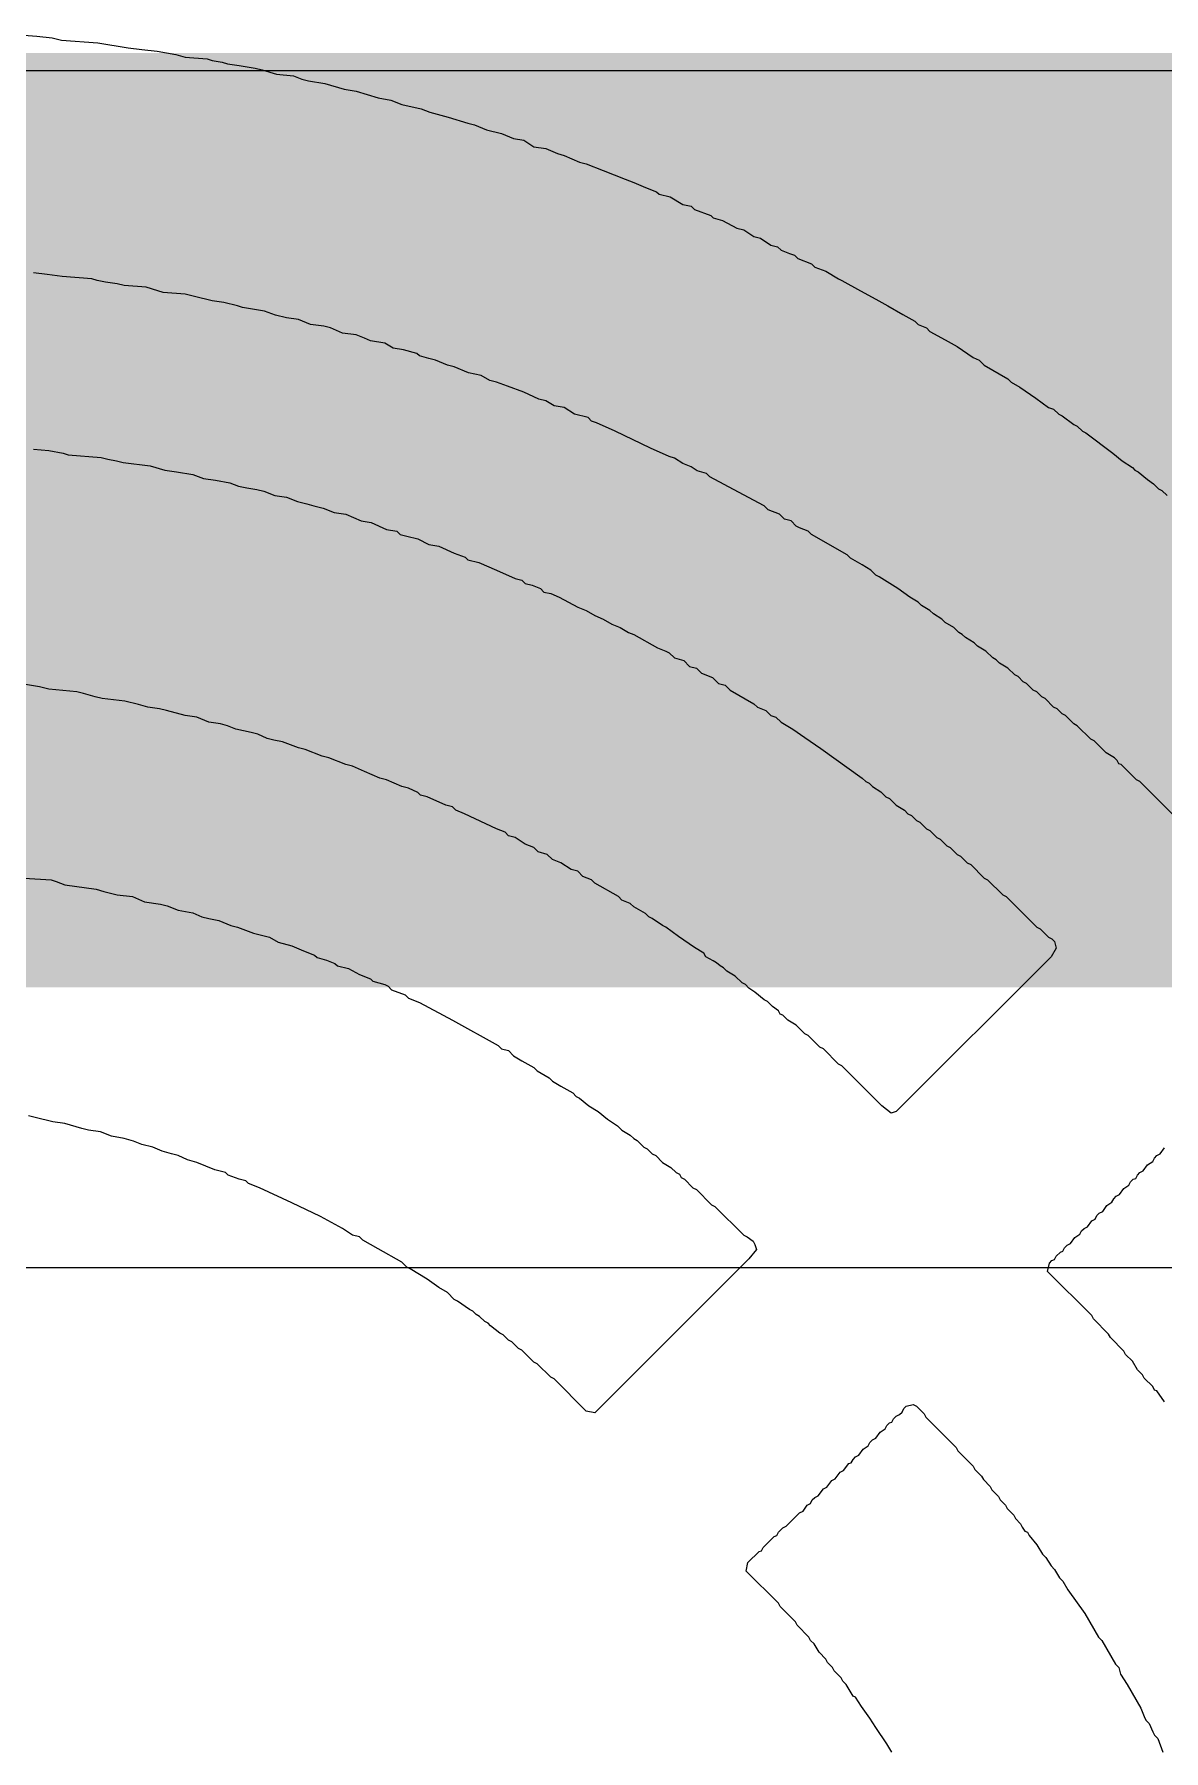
# Model space of a CAD drawing. Header units: inches. Extents: x -21 to 276, y -5 to 220.
# Drawn here: x 22.839 to 24.405, y 33.358 to 35.739 of the extents above; entities that cross this region are included whole.
import ezdxf

# ---------------------------------------------------------------- set-up
doc = ezdxf.new("R2010")
doc.units = ezdxf.units.IN
for name, color, linetype in [('Bottom Layer', 5, 'Continuous'), ('Top Layer', 1, 'Continuous'), ('Top Overlay', 2, 'Continuous')]:
    doc.layers.add(name, color=color, linetype=linetype)

msp = doc.modelspace()

# ---------------------------------------------------------------- hatches: boundary and pattern name
at = {"layer": 'Bottom Layer'}
msp.add_hatch(color=5, dxfattribs=at).paths.add_polyline_path([(10.3988, 34.417), (57.5818, 34.417), (57.5818, 35.7124), (10.3988, 35.7124)])

# ---------------------------------------------------------------- linework, layer by layer
msp.add_line((13.7743, 34.0285), (44.8844, 34.0285), dxfattribs=at)
at = {"layer": 'Top Layer'}
msp.add_line((19.8928, 35.6885), (48.9874, 35.6885), dxfattribs=at)
at = {"layer": 'Top Overlay'}
for p, q in [((22.8123, 35.7385), (22.8428, 35.7362)), ((22.8428, 35.7362), (22.864, 35.7338)), ((22.864, 35.7338), (22.8769, 35.7303)), ((22.8769, 35.7303), (22.9273, 35.7268)), ((22.9273, 35.7268), (22.9696, 35.7197)), ((22.9696, 35.7197), (22.9884, 35.7174)), ((22.9884, 35.7174), (23.0095, 35.7151)), ((23.0095, 35.7151), (23.0353, 35.7104)), ((23.0353, 35.7104), (23.0482, 35.7068)), ((23.0482, 35.7068), (23.0787, 35.7045)), ((23.0787, 35.7045), (23.0858, 35.7021)), ((23.0858, 35.7021), (23.0998, 35.6998)), ((23.0998, 35.6998), (23.1069, 35.6975)), ((23.1069, 35.6975), (23.1233, 35.6951)), ((23.1233, 35.6951), (23.1456, 35.6916)), ((23.1456, 35.6916), (23.155, 35.6892)), ((23.155, 35.6892), (23.1749, 35.6834)), ((23.1749, 35.6834), (23.1984, 35.681)), ((23.1984, 35.681), (23.2101, 35.6763)), ((23.2101, 35.6763), (23.2195, 35.674)), ((23.2195, 35.674), (23.2418, 35.6705)), ((23.2418, 35.6705), (23.2688, 35.6623)), ((23.2688, 35.6623), (23.2852, 35.6599)), ((23.2852, 35.6599), (23.3157, 35.6505)), ((23.3157, 35.6505), (23.3333, 35.647)), ((23.3333, 35.647), (23.3486, 35.6411)), ((23.3486, 35.6411), (23.3756, 35.6353)), ((23.3756, 35.6353), (23.3873, 35.6306)), ((23.3873, 35.6306), (23.4131, 35.6235)), ((23.4131, 35.6235), (23.4401, 35.6153)), ((23.4401, 35.6153), (23.4495, 35.613)), ((23.4495, 35.613), (23.4659, 35.6059)), ((23.4659, 35.6059), (23.4871, 35.6012)), ((23.4871, 35.6012), (23.5035, 35.5942)), ((23.5035, 35.5942), (23.5176, 35.5918)), ((23.5176, 35.5918), (23.5317, 35.5825)), ((23.5317, 35.5825), (23.5481, 35.5801)), ((23.5481, 35.5801), (23.5645, 35.5731)), ((23.5645, 35.5731), (23.5739, 35.5707)), ((23.5739, 35.5707), (23.595, 35.5613)), ((23.595, 35.5613), (23.6044, 35.559)), ((23.6044, 35.559), (23.6279, 35.5496)), ((23.6279, 35.5496), (23.6584, 35.5379)), ((23.6584, 35.5379), (23.6701, 35.5332)), ((23.6701, 35.5332), (23.6866, 35.5261)), ((23.6866, 35.5261), (23.7018, 35.5203)), ((23.7018, 35.5203), (23.7053, 35.5167)), ((23.7053, 35.5167), (23.7206, 35.5132)), ((23.7206, 35.5132), (23.7382, 35.5027)), ((23.7382, 35.5027), (23.7499, 35.5003)), ((23.7499, 35.5003), (23.7546, 35.4956)), ((23.7546, 35.4956), (23.7769, 35.4874)), ((23.7769, 35.4874), (23.7804, 35.4839)), ((23.7804, 35.4839), (23.7933, 35.4804)), ((23.7933, 35.4804), (23.8133, 35.4698)), ((23.8133, 35.4698), (23.8227, 35.4675)), ((23.8227, 35.4675), (23.8368, 35.4581)), ((23.8368, 35.4581), (23.8461, 35.4557)), ((23.8461, 35.4557), (23.8602, 35.4463)), ((23.8602, 35.4463), (23.8696, 35.444)), ((23.8696, 35.444), (23.8743, 35.4393)), ((23.8743, 35.4393), (23.886, 35.4346)), ((23.886, 35.4346), (23.8931, 35.4323)), ((23.8931, 35.4323), (23.8978, 35.4276)), ((23.8978, 35.4276), (23.9166, 35.4205)), ((23.9166, 35.4205), (23.9212, 35.4158)), ((23.9212, 35.4158), (23.9365, 35.41)), ((22.8569, 35.4053), (22.8382, 35.4076)), ((22.878, 35.4029), (22.8569, 35.4053)), ((22.9191, 35.3994), (22.878, 35.4029)), ((22.9262, 35.397), (22.9191, 35.3994)), ((22.9379, 35.3947), (22.9262, 35.397)), ((22.9543, 35.3924), (22.9379, 35.3947)), ((22.9637, 35.39), (22.9543, 35.3924)), ((23.9365, 35.41), (23.9541, 35.3994)), ((23.9541, 35.3994), (23.9588, 35.397)), ((23.9588, 35.397), (23.9846, 35.383)), ((22.9942, 35.3877), (22.9637, 35.39)), ((23.0106, 35.383), (22.9942, 35.3877)), ((23.0177, 35.3806), (23.0106, 35.383)), ((23.0482, 35.3783), (23.0177, 35.3806)), ((23.0611, 35.3748), (23.0482, 35.3783)), ((23.0858, 35.3689), (23.0611, 35.3748)), ((23.1022, 35.3665), (23.0858, 35.3689)), ((23.9846, 35.383), (24.0057, 35.3712)), ((24.0057, 35.3712), (24.0222, 35.3618)), ((23.121, 35.3618), (23.1022, 35.3665)), ((23.128, 35.3595), (23.121, 35.3618)), ((23.1585, 35.3548), (23.128, 35.3595)), ((23.1738, 35.3489), (23.1585, 35.3548)), ((23.189, 35.3454), (23.1738, 35.3489)), ((23.2054, 35.3431), (23.189, 35.3454)), ((24.0222, 35.3618), (24.0433, 35.3501)), ((24.0433, 35.3501), (24.0597, 35.3407)), ((23.2219, 35.336), (23.2054, 35.3431)), ((23.2406, 35.3337), (23.2219, 35.336)), ((23.25, 35.3313), (23.2406, 35.3337)), ((23.2665, 35.3243), (23.25, 35.3313)), ((23.2852, 35.3219), (23.2665, 35.3243)), ((23.297, 35.3173), (23.2852, 35.3219)), ((24.0597, 35.3407), (24.0644, 35.336)), ((24.0644, 35.336), (24.0761, 35.3313)), ((24.0761, 35.3313), (24.0808, 35.3266)), ((24.0808, 35.3266), (24.102, 35.3149)), ((23.3052, 35.3137), (23.297, 35.3173)), ((23.3251, 35.3102), (23.3052, 35.3137)), ((23.3369, 35.3032), (23.3251, 35.3102)), ((23.3509, 35.3008), (23.3369, 35.3032)), ((23.3697, 35.2961), (23.3509, 35.3008)), ((23.3732, 35.2926), (23.3697, 35.2961)), ((24.102, 35.3149), (24.1184, 35.3055)), ((24.1184, 35.3055), (24.1407, 35.2903)), ((23.3862, 35.2891), (23.3732, 35.2926)), ((23.3955, 35.2867), (23.3862, 35.2891)), ((23.412, 35.2797), (23.3955, 35.2867)), ((23.4214, 35.2774), (23.412, 35.2797)), ((23.4413, 35.2691), (23.4214, 35.2774)), ((24.1407, 35.2903), (24.1489, 35.2867)), ((24.1489, 35.2867), (24.1559, 35.2797)), ((24.1559, 35.2797), (24.1888, 35.2609)), ((23.4589, 35.2656), (23.4413, 35.2691)), ((23.4706, 35.2586), (23.4589, 35.2656)), ((23.48, 35.2562), (23.4706, 35.2586)), ((23.4953, 35.2504), (23.48, 35.2562)), ((23.5176, 35.2422), (23.4953, 35.2504)), ((24.1888, 35.2609), (24.1935, 35.2562)), ((24.1935, 35.2562), (24.2052, 35.2492)), ((24.2052, 35.2492), (24.2275, 35.2339)), ((23.5387, 35.2328), (23.5176, 35.2422)), ((23.5481, 35.2304), (23.5387, 35.2328)), ((23.5598, 35.2234), (23.5481, 35.2304)), ((24.2275, 35.2339), (24.2451, 35.221)), ((23.5739, 35.221), (23.5598, 35.2234)), ((23.588, 35.2116), (23.5739, 35.221)), ((23.6068, 35.207), (23.588, 35.2116)), ((23.6115, 35.2023), (23.6068, 35.207)), ((23.6185, 35.1999), (23.6115, 35.2023)), ((24.2451, 35.221), (24.2522, 35.2187)), ((24.2522, 35.2187), (24.2592, 35.2116)), ((24.2592, 35.2116), (24.2639, 35.2093)), ((24.2639, 35.2093), (24.2803, 35.1976)), ((23.6443, 35.1882), (23.6185, 35.1999)), ((23.6936, 35.1647), (23.6443, 35.1882)), ((24.2803, 35.1976), (24.285, 35.1952)), ((24.285, 35.1952), (24.2921, 35.1882)), ((24.2921, 35.1882), (24.2968, 35.1858)), ((24.2968, 35.1858), (24.3343, 35.1577)), ((22.8382, 35.1635), (22.8593, 35.1612)), ((22.8593, 35.1612), (22.8792, 35.1577)), ((22.8792, 35.1577), (22.8863, 35.1553)), ((22.8863, 35.1553), (22.932, 35.1518)), ((23.7194, 35.153), (23.6936, 35.1647)), ((24.3343, 35.1577), (24.3472, 35.1471)), ((22.932, 35.1518), (22.9414, 35.1494)), ((22.9414, 35.1494), (22.9531, 35.1471)), ((22.9531, 35.1471), (22.9625, 35.1448)), ((22.9625, 35.1448), (23.0001, 35.1401)), ((23.0001, 35.1401), (23.02, 35.1342)), ((23.02, 35.1342), (23.0365, 35.1318)), ((23.0365, 35.1318), (23.0588, 35.1283)), ((23.7265, 35.1506), (23.7194, 35.153)), ((23.7382, 35.1436), (23.7265, 35.1506)), ((23.7499, 35.1389), (23.7382, 35.1436)), ((23.7581, 35.133), (23.7499, 35.1389)), ((23.771, 35.1295), (23.7581, 35.133)), ((23.7757, 35.1248), (23.771, 35.1295)), ((24.3472, 35.1471), (24.3613, 35.1377)), ((24.3613, 35.1377), (24.3648, 35.1342)), ((24.3648, 35.1342), (24.3695, 35.1318)), ((24.3695, 35.1318), (24.3824, 35.1213)), ((23.0588, 35.1283), (23.074, 35.1225)), ((23.074, 35.1225), (23.0904, 35.1201)), ((23.0904, 35.1201), (23.1104, 35.1166)), ((23.1104, 35.1166), (23.1221, 35.1119)), ((23.1221, 35.1119), (23.1339, 35.1096)), ((23.1339, 35.1096), (23.1479, 35.1072)), ((23.1479, 35.1072), (23.1573, 35.1049)), ((23.8156, 35.1037), (23.7757, 35.1248)), ((24.3824, 35.1213), (24.3906, 35.1154)), ((24.3906, 35.1154), (24.3977, 35.1084)), ((24.3977, 35.1084), (24.4024, 35.106)), ((24.4024, 35.106), (24.4094, 35.099)), ((23.1573, 35.1049), (23.1726, 35.099)), ((23.1726, 35.099), (23.189, 35.0966)), ((23.189, 35.0966), (23.2043, 35.0908)), ((23.2043, 35.0908), (23.2172, 35.0873)), ((23.2172, 35.0873), (23.2266, 35.0849)), ((23.2266, 35.0849), (23.2395, 35.0814)), ((23.8508, 35.0849), (23.8156, 35.1037)), ((23.8567, 35.079), (23.8508, 35.0849)), ((23.2395, 35.0814), (23.2547, 35.0755)), ((23.2547, 35.0755), (23.2712, 35.0732)), ((23.2712, 35.0732), (23.2923, 35.0638)), ((23.2923, 35.0638), (23.3064, 35.0614)), ((23.3064, 35.0614), (23.3275, 35.0521)), ((23.872, 35.0732), (23.8567, 35.079)), ((23.879, 35.0661), (23.872, 35.0732)), ((23.8884, 35.0638), (23.879, 35.0661)), ((23.8954, 35.0567), (23.8884, 35.0638)), ((23.3275, 35.0521), (23.3416, 35.0497)), ((23.3416, 35.0497), (23.3463, 35.045)), ((23.3463, 35.045), (23.3556, 35.0427)), ((23.3556, 35.0427), (23.3709, 35.0391)), ((23.3709, 35.0391), (23.3862, 35.0309)), ((23.9001, 35.0544), (23.8954, 35.0567)), ((23.9119, 35.0497), (23.9001, 35.0544)), ((23.9166, 35.045), (23.9119, 35.0497)), ((23.9658, 35.0169), (23.9166, 35.045)), ((23.3862, 35.0309), (23.4002, 35.0286)), ((23.4002, 35.0286), (23.4214, 35.0192)), ((23.4214, 35.0192), (23.4366, 35.0133)), ((23.4366, 35.0133), (23.4401, 35.0098)), ((23.9705, 35.0122), (23.9658, 35.0169)), ((23.987, 35.0028), (23.9705, 35.0122)), ((23.4401, 35.0098), (23.4554, 35.0063)), ((23.4554, 35.0063), (23.48, 34.9957)), ((23.48, 34.9957), (23.5058, 34.984)), ((23.9987, 34.9957), (23.987, 35.0028)), ((24.0057, 34.9887), (23.9987, 34.9957)), ((24.0104, 34.9863), (24.0057, 34.9887)), ((23.5058, 34.984), (23.5152, 34.9816)), ((23.5152, 34.9816), (23.5199, 34.977)), ((23.5199, 34.977), (23.5293, 34.9746)), ((23.5293, 34.9746), (23.541, 34.9699)), ((23.541, 34.9699), (23.5457, 34.9652)), ((23.5457, 34.9652), (23.5551, 34.9629)), ((23.5551, 34.9629), (23.5669, 34.9582)), ((24.0362, 34.9699), (24.0104, 34.9863)), ((24.0527, 34.9582), (24.0362, 34.9699)), ((23.5669, 34.9582), (23.5927, 34.9441)), ((23.5927, 34.9441), (23.6044, 34.9394)), ((23.6044, 34.9394), (23.6162, 34.9324)), ((24.0644, 34.9511), (24.0527, 34.9582)), ((24.0691, 34.9464), (24.0644, 34.9511)), ((24.0808, 34.9394), (24.0691, 34.9464)), ((24.0855, 34.9347), (24.0808, 34.9394)), ((23.6162, 34.9324), (23.6279, 34.9277)), ((23.6279, 34.9277), (23.6396, 34.9206)), ((23.6396, 34.9206), (23.6514, 34.9159)), ((23.6514, 34.9159), (23.6631, 34.9089)), ((24.0973, 34.9277), (24.0855, 34.9347)), ((24.102, 34.923), (24.0973, 34.9277)), ((24.1137, 34.9159), (24.102, 34.923)), ((24.1207, 34.9089), (24.1137, 34.9159)), ((23.6631, 34.9089), (23.6701, 34.9065)), ((23.6701, 34.9065), (23.703, 34.8878)), ((24.1254, 34.9065), (24.1207, 34.9089)), ((24.1301, 34.9019), (24.1254, 34.9065)), ((24.1419, 34.8948), (24.1301, 34.9019)), ((24.1466, 34.8901), (24.1419, 34.8948)), ((23.703, 34.8878), (23.7147, 34.8831)), ((23.7147, 34.8831), (23.7194, 34.8807)), ((23.7194, 34.8807), (23.7265, 34.8737)), ((23.7265, 34.8737), (23.7394, 34.8702)), ((23.7394, 34.8702), (23.7476, 34.862)), ((24.1583, 34.8831), (24.1466, 34.8901)), ((24.1677, 34.8737), (24.1583, 34.8831)), ((24.1724, 34.8713), (24.1677, 34.8737)), ((24.1771, 34.8666), (24.1724, 34.8713)), ((23.7476, 34.862), (23.757, 34.8596)), ((23.757, 34.8596), (23.764, 34.8526)), ((23.764, 34.8526), (23.7793, 34.8467)), ((23.7793, 34.8467), (23.7875, 34.8385)), ((24.1888, 34.8596), (24.1771, 34.8666)), ((24.1982, 34.8502), (24.1888, 34.8596)), ((24.2029, 34.8479), (24.1982, 34.8502)), ((24.2099, 34.8408), (24.2029, 34.8479)), ((22.8464, 34.8338), (22.8241, 34.8373)), ((22.8593, 34.8303), (22.8464, 34.8338)), ((22.898, 34.8268), (22.8593, 34.8303)), ((22.9074, 34.8244), (22.898, 34.8268)), ((22.9238, 34.8197), (22.9074, 34.8244)), ((23.7875, 34.8385), (23.7969, 34.8361)), ((23.7969, 34.8361), (23.8039, 34.8291)), ((23.8039, 34.8291), (23.8368, 34.8103)), ((24.2146, 34.8385), (24.2099, 34.8408)), ((24.224, 34.8291), (24.2146, 34.8385)), ((24.2287, 34.8268), (24.224, 34.8291)), ((24.2357, 34.8197), (24.2287, 34.8268)), ((22.9332, 34.8174), (22.9238, 34.8197)), ((22.9649, 34.8138), (22.9332, 34.8174)), ((22.9837, 34.8091), (22.9649, 34.8138)), ((22.9966, 34.8056), (22.9837, 34.8091)), ((23.013, 34.8033), (22.9966, 34.8056)), ((23.0224, 34.8009), (23.013, 34.8033)), ((23.0482, 34.7939), (23.0224, 34.8009)), ((23.8368, 34.8103), (23.8415, 34.8056)), ((23.8415, 34.8056), (23.8532, 34.8009)), ((23.8532, 34.8009), (23.8602, 34.7939)), ((24.2404, 34.8174), (24.2357, 34.8197)), ((24.2522, 34.8056), (24.2404, 34.8174)), ((24.2569, 34.8033), (24.2522, 34.8056)), ((24.2639, 34.7962), (24.2569, 34.8033)), ((24.2686, 34.7939), (24.2639, 34.7962)), ((23.0646, 34.7915), (23.0482, 34.7939)), ((23.0811, 34.7845), (23.0646, 34.7915)), ((23.0975, 34.7822), (23.0811, 34.7845)), ((23.1069, 34.7798), (23.0975, 34.7822)), ((23.1186, 34.7751), (23.1069, 34.7798)), ((23.1397, 34.7704), (23.1186, 34.7751)), ((23.8602, 34.7939), (23.8673, 34.7915)), ((23.8673, 34.7915), (23.8743, 34.7845)), ((23.8743, 34.7845), (23.8907, 34.7751)), ((23.8907, 34.7751), (23.9072, 34.7634)), ((24.2803, 34.7822), (24.2686, 34.7939)), ((24.285, 34.7798), (24.2803, 34.7822)), ((24.3038, 34.761), (24.285, 34.7798)), ((23.1491, 34.7681), (23.1397, 34.7704)), ((23.162, 34.7622), (23.1491, 34.7681)), ((23.1714, 34.7599), (23.162, 34.7622)), ((23.1831, 34.7575), (23.1714, 34.7599)), ((23.2054, 34.7493), (23.1831, 34.7575)), ((23.2148, 34.747), (23.2054, 34.7493)), ((23.9072, 34.7634), (23.9295, 34.7481)), ((24.3085, 34.7587), (24.3038, 34.761)), ((24.3249, 34.7423), (24.3085, 34.7587)), ((23.2383, 34.7376), (23.2148, 34.747)), ((23.2477, 34.7352), (23.2383, 34.7376)), ((23.2712, 34.7258), (23.2477, 34.7352)), ((23.2805, 34.7235), (23.2712, 34.7258)), ((23.9295, 34.7481), (23.987, 34.7071)), ((24.3367, 34.7352), (24.3249, 34.7423)), ((24.3402, 34.7317), (24.3367, 34.7352)), ((24.3425, 34.727), (24.3402, 34.7317)), ((24.346, 34.7258), (24.3425, 34.727)), ((24.3672, 34.7047), (24.346, 34.7258)), ((23.297, 34.7164), (23.2805, 34.7235)), ((23.3181, 34.7071), (23.297, 34.7164)), ((23.3275, 34.7047), (23.3181, 34.7071)), ((23.3486, 34.6953), (23.3275, 34.7047)), ((23.987, 34.7071), (23.9917, 34.7024)), ((23.9917, 34.7024), (23.9963, 34.7)), ((24.3719, 34.7024), (24.3672, 34.7047)), ((24.4176, 34.6566), (24.3719, 34.7024)), ((23.358, 34.693), (23.3486, 34.6953)), ((23.3709, 34.6871), (23.358, 34.693)), ((23.3721, 34.6859), (23.3709, 34.6871)), ((23.3744, 34.6836), (23.3721, 34.6859)), ((23.3838, 34.6812), (23.3744, 34.6836)), ((23.4096, 34.6695), (23.3838, 34.6812)), ((23.9963, 34.7), (24.001, 34.6953)), ((24.001, 34.6953), (24.0128, 34.6883)), ((24.0128, 34.6883), (24.0198, 34.6812)), ((24.0198, 34.6812), (24.0245, 34.6789)), ((24.0245, 34.6789), (24.0339, 34.6695)), ((23.419, 34.6672), (23.4096, 34.6695)), ((23.4237, 34.6625), (23.419, 34.6672)), ((23.4354, 34.6578), (23.4237, 34.6625)), ((23.48, 34.6367), (23.4354, 34.6578)), ((24.0339, 34.6695), (24.0456, 34.6625)), ((24.0456, 34.6625), (24.0503, 34.6578)), ((24.0503, 34.6578), (24.055, 34.6554)), ((24.055, 34.6554), (24.0621, 34.6484)), ((23.4918, 34.632), (23.48, 34.6367)), ((23.4965, 34.6273), (23.4918, 34.632)), ((24.0621, 34.6484), (24.0668, 34.646)), ((24.0668, 34.646), (24.0761, 34.6367)), ((24.0761, 34.6367), (24.0808, 34.6343)), ((24.0808, 34.6343), (24.0902, 34.6249)), ((23.5058, 34.6249), (23.4965, 34.6273)), ((23.5199, 34.6155), (23.5058, 34.6249)), ((23.5317, 34.6108), (23.5199, 34.6155)), ((23.5375, 34.605), (23.5317, 34.6108)), ((24.0902, 34.6249), (24.0949, 34.6226)), ((24.0949, 34.6226), (24.1043, 34.6132)), ((24.1043, 34.6132), (24.109, 34.6108)), ((24.109, 34.6108), (24.1184, 34.6014)), ((23.5504, 34.6014), (23.5375, 34.605)), ((23.5575, 34.5944), (23.5504, 34.6014)), ((23.5692, 34.5897), (23.5575, 34.5944)), ((23.5833, 34.5803), (23.5692, 34.5897)), ((24.1184, 34.6014), (24.1231, 34.5991)), ((24.1231, 34.5991), (24.1325, 34.5897)), ((24.1325, 34.5897), (24.1372, 34.5874)), ((24.1372, 34.5874), (24.1559, 34.5686)), ((22.8252, 34.5686), (22.8628, 34.5662)), ((22.8628, 34.5662), (22.8698, 34.5639)), ((22.8698, 34.5639), (22.8816, 34.5592)), ((22.8816, 34.5592), (22.925, 34.5533)), ((23.5927, 34.578), (23.5833, 34.5803)), ((23.5997, 34.5709), (23.5927, 34.578)), ((23.6115, 34.5662), (23.5997, 34.5709)), ((23.6162, 34.5616), (23.6115, 34.5662)), ((23.649, 34.5428), (23.6162, 34.5616)), ((24.1559, 34.5686), (24.1606, 34.5662)), ((24.1606, 34.5662), (24.1818, 34.5451)), ((22.925, 34.5533), (22.9355, 34.5498)), ((22.9355, 34.5498), (22.9543, 34.5451)), ((22.9543, 34.5451), (22.9754, 34.5428)), ((22.9754, 34.5428), (22.9919, 34.5357)), ((22.9919, 34.5357), (23.0142, 34.5322)), ((23.6537, 34.5381), (23.649, 34.5428)), ((23.6654, 34.5334), (23.6537, 34.5381)), ((24.1818, 34.5451), (24.1864, 34.5428)), ((24.1864, 34.5428), (24.2287, 34.5005)), ((23.0142, 34.5322), (23.0236, 34.5299)), ((23.0236, 34.5299), (23.0388, 34.524)), ((23.0388, 34.524), (23.0588, 34.5205)), ((23.0588, 34.5205), (23.0717, 34.5146)), ((23.0717, 34.5146), (23.0811, 34.5123)), ((23.0811, 34.5123), (23.0951, 34.5099)), ((23.6701, 34.5287), (23.6654, 34.5334)), ((23.6866, 34.5193), (23.6701, 34.5287)), ((23.6913, 34.5146), (23.6866, 34.5193)), ((23.6959, 34.5123), (23.6913, 34.5146)), ((23.71, 34.5029), (23.6959, 34.5123)), ((23.0951, 34.5099), (23.1116, 34.5029)), ((23.1116, 34.5029), (23.121, 34.5005)), ((23.121, 34.5005), (23.1432, 34.4923)), ((23.1432, 34.4923), (23.1562, 34.4888)), ((23.1562, 34.4888), (23.1655, 34.4864)), ((23.7147, 34.5005), (23.71, 34.5029)), ((23.7323, 34.4876), (23.7147, 34.5005)), ((23.7546, 34.4724), (23.7323, 34.4876)), ((24.2287, 34.5005), (24.2334, 34.4982)), ((24.2334, 34.4982), (24.2451, 34.4864)), ((23.1655, 34.4864), (23.1773, 34.4794)), ((23.1773, 34.4794), (23.1961, 34.4747)), ((23.1961, 34.4747), (23.2125, 34.4677)), ((23.2125, 34.4677), (23.2277, 34.4618)), ((23.7675, 34.4642), (23.7546, 34.4724)), ((23.7699, 34.4595), (23.7675, 34.4642)), ((24.2451, 34.4864), (24.2498, 34.4841)), ((24.2557, 34.4712), (24.2486, 34.4595)), ((24.2498, 34.4841), (24.2533, 34.4806)), ((24.2533, 34.4806), (24.2557, 34.4712)), ((23.2277, 34.4618), (23.2313, 34.4583)), ((23.2313, 34.4583), (23.2442, 34.4548)), ((23.2442, 34.4548), (23.2559, 34.4501)), ((23.2559, 34.4501), (23.2594, 34.4466)), ((23.2594, 34.4466), (23.2747, 34.443)), ((23.2747, 34.443), (23.2899, 34.4348)), ((23.7804, 34.4536), (23.7699, 34.4595)), ((23.7851, 34.4512), (23.7804, 34.4536)), ((23.7898, 34.4466), (23.7851, 34.4512)), ((23.7945, 34.4442), (23.7898, 34.4466)), ((23.7992, 34.4395), (23.7945, 34.4442)), ((23.8109, 34.4325), (23.7992, 34.4395)), ((24.2486, 34.4595), (24.0339, 34.2447)), ((23.2899, 34.4348), (23.3052, 34.429)), ((23.3052, 34.429), (23.3087, 34.4254)), ((23.3087, 34.4254), (23.3251, 34.4207)), ((23.3251, 34.4207), (23.3298, 34.4184)), ((23.3298, 34.4184), (23.3345, 34.4137)), ((23.8203, 34.4231), (23.8109, 34.4325)), ((23.825, 34.4207), (23.8203, 34.4231)), ((23.8297, 34.416), (23.825, 34.4207)), ((23.8379, 34.4102), (23.8297, 34.416)), ((23.3345, 34.4137), (23.3533, 34.4067)), ((23.3533, 34.4067), (23.358, 34.402)), ((23.358, 34.402), (23.3732, 34.3961)), ((23.3732, 34.3961), (23.419, 34.3715)), ((23.8508, 34.3996), (23.8379, 34.4102)), ((23.8555, 34.3973), (23.8508, 34.3996)), ((23.8626, 34.3902), (23.8555, 34.3973)), ((23.419, 34.3715), (23.4824, 34.3362)), ((23.8708, 34.3844), (23.8626, 34.3902)), ((23.8731, 34.3797), (23.8708, 34.3844)), ((23.8767, 34.3785), (23.8731, 34.3797)), ((23.8837, 34.3715), (23.8767, 34.3785)), ((23.8954, 34.3644), (23.8837, 34.3715)), ((23.9072, 34.3527), (23.8954, 34.3644)), ((23.9119, 34.3503), (23.9072, 34.3527)), ((23.9283, 34.3339), (23.9119, 34.3503)), ((23.4824, 34.3362), (23.4871, 34.3316)), ((23.4871, 34.3316), (23.4965, 34.3292)), ((23.4965, 34.3292), (23.5035, 34.3222)), ((23.5035, 34.3222), (23.5152, 34.3151)), ((23.933, 34.3316), (23.9283, 34.3339)), ((23.9541, 34.3104), (23.933, 34.3316)), ((23.5152, 34.3151), (23.5317, 34.3057)), ((23.5317, 34.3057), (23.5364, 34.301)), ((23.5364, 34.301), (23.5528, 34.2917)), ((23.9588, 34.3081), (23.9541, 34.3104)), ((24.0139, 34.2529), (23.9588, 34.3081)), ((23.5528, 34.2917), (23.5575, 34.287)), ((23.5575, 34.287), (23.5692, 34.2799)), ((23.5692, 34.2799), (23.5856, 34.2705)), ((23.5856, 34.2705), (23.5903, 34.2658)), ((23.5903, 34.2658), (23.595, 34.2635)), ((23.595, 34.2635), (23.6079, 34.2529)), ((23.6079, 34.2529), (23.6208, 34.2447)), ((24.0269, 34.2424), (24.0139, 34.2529)), ((22.8405, 34.2365), (22.8311, 34.2388)), ((22.8651, 34.2306), (22.8405, 34.2365)), ((22.8816, 34.2283), (22.8651, 34.2306)), ((22.905, 34.2212), (22.8816, 34.2283)), ((23.6208, 34.2447), (23.6338, 34.2342)), ((23.6338, 34.2342), (23.6478, 34.2248)), ((24.0339, 34.2447), (24.0269, 34.2424)), ((22.9144, 34.2189), (22.905, 34.2212)), ((22.9309, 34.2166), (22.9144, 34.2189)), ((22.9461, 34.2107), (22.9309, 34.2166)), ((22.9637, 34.2072), (22.9461, 34.2107)), ((22.9766, 34.2036), (22.9637, 34.2072)), ((22.9884, 34.199), (22.9766, 34.2036)), ((23.6478, 34.2248), (23.6537, 34.2189)), ((23.6537, 34.2189), (23.6654, 34.2119)), ((23.6654, 34.2119), (23.6701, 34.2072)), ((23.6701, 34.2072), (23.6748, 34.2048)), ((23.6748, 34.2048), (23.6842, 34.1954)), ((23.0036, 34.1954), (22.9884, 34.199)), ((23.0165, 34.1896), (23.0036, 34.1954)), ((23.0294, 34.186), (23.0165, 34.1896)), ((23.0388, 34.1837), (23.0294, 34.186)), ((23.0517, 34.1778), (23.0388, 34.1837)), ((23.0646, 34.1743), (23.0517, 34.1778)), ((23.6842, 34.1954), (23.6889, 34.1931)), ((23.6889, 34.1931), (23.6959, 34.186)), ((23.6959, 34.186), (23.7006, 34.1837)), ((23.7006, 34.1837), (23.71, 34.1743)), ((24.3895, 34.1755), (24.3918, 34.1802)), ((24.3918, 34.1802), (24.3953, 34.1837)), ((24.3953, 34.1837), (24.4, 34.186)), ((24.4, 34.186), (24.4059, 34.1943)), ((23.0893, 34.1637), (23.0646, 34.1743)), ((23.1045, 34.1602), (23.0893, 34.1637)), ((23.108, 34.1567), (23.1045, 34.1602)), ((23.1233, 34.1508), (23.108, 34.1567)), ((23.71, 34.1743), (23.7218, 34.1673)), ((23.7218, 34.1673), (23.7288, 34.1602)), ((23.7288, 34.1602), (23.7335, 34.1579)), ((23.7335, 34.1579), (23.7358, 34.1532)), ((24.366, 34.152), (24.3683, 34.1567)), ((24.3683, 34.1567), (24.3719, 34.1602)), ((24.3719, 34.1602), (24.3765, 34.1626)), ((24.3765, 34.1626), (24.3824, 34.1708)), ((24.3824, 34.1708), (24.3895, 34.1755)), ((23.1327, 34.1485), (23.1233, 34.1508)), ((23.1362, 34.145), (23.1327, 34.1485)), ((23.1515, 34.1391), (23.1362, 34.145)), ((23.1961, 34.118), (23.1515, 34.1391)), ((23.7358, 34.1532), (23.7405, 34.1508)), ((23.7405, 34.1508), (23.7523, 34.1391)), ((23.7523, 34.1391), (23.757, 34.1368)), ((23.757, 34.1368), (23.7781, 34.1156)), ((24.3437, 34.1297), (24.3496, 34.1379)), ((24.3496, 34.1379), (24.3566, 34.1426)), ((24.3566, 34.1426), (24.3589, 34.1473)), ((24.3589, 34.1473), (24.3625, 34.1508)), ((24.3625, 34.1508), (24.366, 34.152)), ((23.236, 34.0992), (23.1961, 34.118)), ((23.7781, 34.1156), (23.7828, 34.1133)), ((23.7828, 34.1133), (23.8227, 34.0734)), ((24.3155, 34.1039), (24.3202, 34.1063)), ((24.3202, 34.1063), (24.3261, 34.1145)), ((24.3261, 34.1145), (24.3331, 34.1192)), ((24.3331, 34.1192), (24.3355, 34.1239)), ((24.3355, 34.1239), (24.339, 34.1274)), ((24.339, 34.1274), (24.3437, 34.1297)), ((23.2665, 34.0828), (23.236, 34.0992)), ((23.2805, 34.0734), (23.2665, 34.0828)), ((24.2909, 34.0793), (24.2944, 34.0828)), ((24.2944, 34.0828), (24.2991, 34.0851)), ((24.2991, 34.0851), (24.305, 34.0933)), ((24.305, 34.0933), (24.3097, 34.0957)), ((24.3097, 34.0957), (24.312, 34.1004)), ((24.312, 34.1004), (24.3155, 34.1039)), ((23.2899, 34.071), (23.2805, 34.0734)), ((23.2946, 34.0664), (23.2899, 34.071)), ((23.3157, 34.0546), (23.2946, 34.0664)), ((23.8227, 34.0734), (23.8274, 34.071)), ((23.8274, 34.071), (23.8356, 34.0652)), ((23.8356, 34.0652), (23.8379, 34.0605)), ((23.8379, 34.0605), (23.8403, 34.0534)), ((24.2674, 34.0558), (24.2709, 34.0593)), ((24.2709, 34.0593), (24.2756, 34.0617)), ((24.2756, 34.0617), (24.2815, 34.0699)), ((24.2815, 34.0699), (24.2885, 34.0746)), ((24.2885, 34.0746), (24.2909, 34.0793)), ((23.3486, 34.0358), (23.3157, 34.0546)), ((23.3556, 34.0288), (23.3486, 34.0358)), ((23.8297, 34.0405), (23.6162, 33.827)), ((23.8403, 34.0534), (23.8297, 34.0405)), ((24.2439, 34.0229), (24.2463, 34.0347)), ((24.2463, 34.0347), (24.2498, 34.0382)), ((24.2498, 34.0382), (24.2533, 34.0394)), ((24.2533, 34.0394), (24.2557, 34.0441)), ((24.2557, 34.0441), (24.2615, 34.0499)), ((24.2615, 34.0499), (24.2651, 34.0511)), ((24.2651, 34.0511), (24.2674, 34.0558)), ((23.3603, 34.0265), (23.3556, 34.0288)), ((23.3838, 34.0124), (23.3603, 34.0265)), ((23.4002, 34.0006), (23.3838, 34.0124)), ((24.305, 33.9619), (24.2439, 34.0229)), ((23.412, 33.9936), (23.4002, 34.0006)), ((23.4214, 33.9842), (23.412, 33.9936)), ((23.4261, 33.9819), (23.4214, 33.9842)), ((23.4425, 33.9701), (23.4261, 33.9819)), ((23.4472, 33.9678), (23.4425, 33.9701)), ((23.4519, 33.9631), (23.4472, 33.9678)), ((23.4566, 33.9607), (23.4519, 33.9631)), ((23.4636, 33.9537), (23.4566, 33.9607)), ((23.4683, 33.9514), (23.4636, 33.9537)), ((23.4718, 33.9478), (23.4683, 33.9514)), ((23.4847, 33.9373), (23.4718, 33.9478)), ((24.3073, 33.9572), (24.305, 33.9619)), ((24.3284, 33.9361), (24.3073, 33.9572)), ((23.4894, 33.9349), (23.4847, 33.9373)), ((23.4965, 33.9279), (23.4894, 33.9349)), ((23.5011, 33.9255), (23.4965, 33.9279)), ((23.5105, 33.9162), (23.5011, 33.9255)), ((23.5152, 33.9138), (23.5105, 33.9162)), ((24.3308, 33.9314), (24.3284, 33.9361)), ((24.3496, 33.9126), (24.3308, 33.9314)), ((23.5317, 33.8974), (23.5152, 33.9138)), ((23.5364, 33.895), (23.5317, 33.8974)), ((23.5551, 33.8763), (23.5364, 33.895)), ((24.3519, 33.9079), (24.3496, 33.9126)), ((24.3613, 33.8986), (24.3519, 33.9079)), ((24.3683, 33.8868), (24.3613, 33.8986)), ((23.5598, 33.8739), (23.5551, 33.8763)), ((23.6044, 33.8293), (23.5598, 33.8739)), ((24.3754, 33.8798), (24.3683, 33.8868)), ((24.3777, 33.8751), (24.3754, 33.8798)), ((24.3895, 33.8633), (24.3777, 33.8751)), ((24.3918, 33.8586), (24.3895, 33.8633)), ((24.3953, 33.8575), (24.3918, 33.8586)), ((24.4059, 33.8422), (24.3953, 33.8575)), ((23.6162, 33.827), (23.6044, 33.8293)), ((24.0304, 33.8188), (24.0339, 33.8223)), ((24.0339, 33.8223), (24.0386, 33.8246)), ((24.0386, 33.8246), (24.0421, 33.8281)), ((24.0421, 33.8281), (24.0445, 33.8328)), ((24.0445, 33.8328), (24.048, 33.8364)), ((24.048, 33.8364), (24.0574, 33.8387)), ((24.0574, 33.8387), (24.0621, 33.8364)), ((24.0621, 33.8364), (24.0726, 33.8258)), ((24.0726, 33.8258), (24.075, 33.8211)), ((24.075, 33.8211), (24.1172, 33.7789)), ((24.0057, 33.7918), (24.0116, 33.8)), ((24.0116, 33.8), (24.0186, 33.8047)), ((24.0186, 33.8047), (24.021, 33.8094)), ((24.021, 33.8094), (24.0245, 33.8129)), ((24.0245, 33.8129), (24.028, 33.8141)), ((24.028, 33.8141), (24.0304, 33.8188)), ((23.9823, 33.7683), (23.9881, 33.7765)), ((23.9881, 33.7765), (23.9952, 33.7812)), ((23.9952, 33.7812), (23.9975, 33.7859)), ((23.9975, 33.7859), (24.001, 33.7894)), ((24.001, 33.7894), (24.0057, 33.7918)), ((24.1172, 33.7789), (24.1196, 33.7742)), ((24.1196, 33.7742), (24.1407, 33.753)), ((23.9611, 33.7472), (23.9682, 33.7566)), ((23.9682, 33.7566), (23.9717, 33.7577)), ((23.9717, 33.7577), (23.9741, 33.7624)), ((23.9741, 33.7624), (23.9776, 33.7659)), ((23.9776, 33.7659), (23.9823, 33.7683)), ((24.1407, 33.753), (24.143, 33.7483)), ((23.9377, 33.7237), (23.9447, 33.7331)), ((23.9447, 33.7331), (23.9494, 33.7354)), ((23.9494, 33.7354), (23.9564, 33.7448)), ((23.9564, 33.7448), (23.9611, 33.7472)), ((24.143, 33.7483), (24.1524, 33.739)), ((24.1524, 33.739), (24.1548, 33.7343)), ((24.1548, 33.7343), (24.1642, 33.7249)), ((23.9107, 33.6991), (23.9154, 33.7014)), ((23.9154, 33.7014), (23.9177, 33.7061)), ((23.9177, 33.7061), (23.9212, 33.7096)), ((23.9212, 33.7096), (23.9259, 33.712)), ((23.9259, 33.712), (23.933, 33.7214)), ((23.933, 33.7214), (23.9377, 33.7237)), ((24.1642, 33.7249), (24.1665, 33.7202)), ((24.1665, 33.7202), (24.1759, 33.7108)), ((24.1759, 33.7108), (24.1782, 33.7061)), ((24.1782, 33.7061), (24.1853, 33.6991)), ((23.8814, 33.6697), (23.9001, 33.6885)), ((23.9001, 33.6885), (23.9048, 33.6908)), ((23.9048, 33.6908), (23.9107, 33.6991)), ((24.1853, 33.6991), (24.1876, 33.6944)), ((24.1876, 33.6944), (24.197, 33.685)), ((24.197, 33.685), (24.1994, 33.6803)), ((24.1994, 33.6803), (24.2064, 33.6732)), ((23.8497, 33.6404), (23.8649, 33.6556)), ((23.8649, 33.6556), (23.8684, 33.6568)), ((23.8684, 33.6568), (23.8708, 33.6615)), ((23.8708, 33.6615), (23.8767, 33.6674)), ((23.8767, 33.6674), (23.8814, 33.6697)), ((24.2064, 33.6732), (24.2087, 33.6686)), ((24.2087, 33.6686), (24.2123, 33.6627)), ((24.2123, 33.6627), (24.2158, 33.6615)), ((24.2158, 33.6615), (24.2181, 33.6568)), ((24.2181, 33.6568), (24.2287, 33.6439)), ((23.8285, 33.6193), (23.8438, 33.6345)), ((23.8438, 33.6345), (23.8473, 33.6357)), ((23.8473, 33.6357), (23.8497, 33.6404)), ((24.2287, 33.6439), (24.2369, 33.631)), ((24.2369, 33.631), (24.2416, 33.6263)), ((23.8262, 33.6075), (23.8285, 33.6193)), ((23.8708, 33.5629), (23.8262, 33.6075)), ((24.2416, 33.6263), (24.2486, 33.6146)), ((24.2486, 33.6146), (24.2533, 33.6099)), ((24.2533, 33.6099), (24.2604, 33.5981)), ((24.2604, 33.5981), (24.2651, 33.5935)), ((24.2651, 33.5935), (24.2721, 33.5817)), ((23.8731, 33.5582), (23.8708, 33.5629)), ((24.2721, 33.5817), (24.2956, 33.5489)), ((23.8943, 33.5371), (23.8731, 33.5582)), ((23.8966, 33.5324), (23.8943, 33.5371)), ((24.2956, 33.5489), (24.3144, 33.516)), ((23.913, 33.516), (23.8966, 33.5324)), ((23.9154, 33.5113), (23.913, 33.516)), ((23.9201, 33.5066), (23.9154, 33.5113)), ((24.3144, 33.516), (24.319, 33.5113)), ((24.319, 33.5113), (24.3378, 33.4785)), ((23.9271, 33.4949), (23.9201, 33.5066)), ((23.9365, 33.4855), (23.9271, 33.4949)), ((23.9388, 33.4808), (23.9365, 33.4855)), ((23.9459, 33.4738), (23.9388, 33.4808)), ((23.9482, 33.4691), (23.9459, 33.4738)), ((23.9576, 33.4597), (23.9482, 33.4691)), ((24.3378, 33.4785), (24.3425, 33.4738)), ((24.3425, 33.4738), (24.3449, 33.4644)), ((24.3449, 33.4644), (24.3543, 33.4503)), ((23.96, 33.455), (23.9576, 33.4597)), ((23.9647, 33.4503), (23.96, 33.455)), ((23.9741, 33.4339), (23.9647, 33.4503)), ((24.3543, 33.4503), (24.373, 33.4174)), ((23.9776, 33.4327), (23.9741, 33.4339)), ((23.9858, 33.4198), (23.9776, 33.4327)), ((23.9975, 33.4034), (23.9858, 33.4198)), ((24.373, 33.4174), (24.3777, 33.4057)), ((24.0057, 33.3904), (23.9975, 33.4034)), ((24.3777, 33.4057), (24.3801, 33.401)), ((24.3801, 33.401), (24.3848, 33.3963)), ((24.3848, 33.3963), (24.3895, 33.3846)), ((24.021, 33.3681), (24.0057, 33.3904)), ((24.3895, 33.3846), (24.3918, 33.3799)), ((24.3918, 33.3799), (24.3965, 33.3752)), ((24.3965, 33.3752), (24.4035, 33.3564)), ((24.028, 33.3564), (24.021, 33.3681))]:
    msp.add_line(p, q, dxfattribs=at)

doc.saveas('drawing.dxf')
